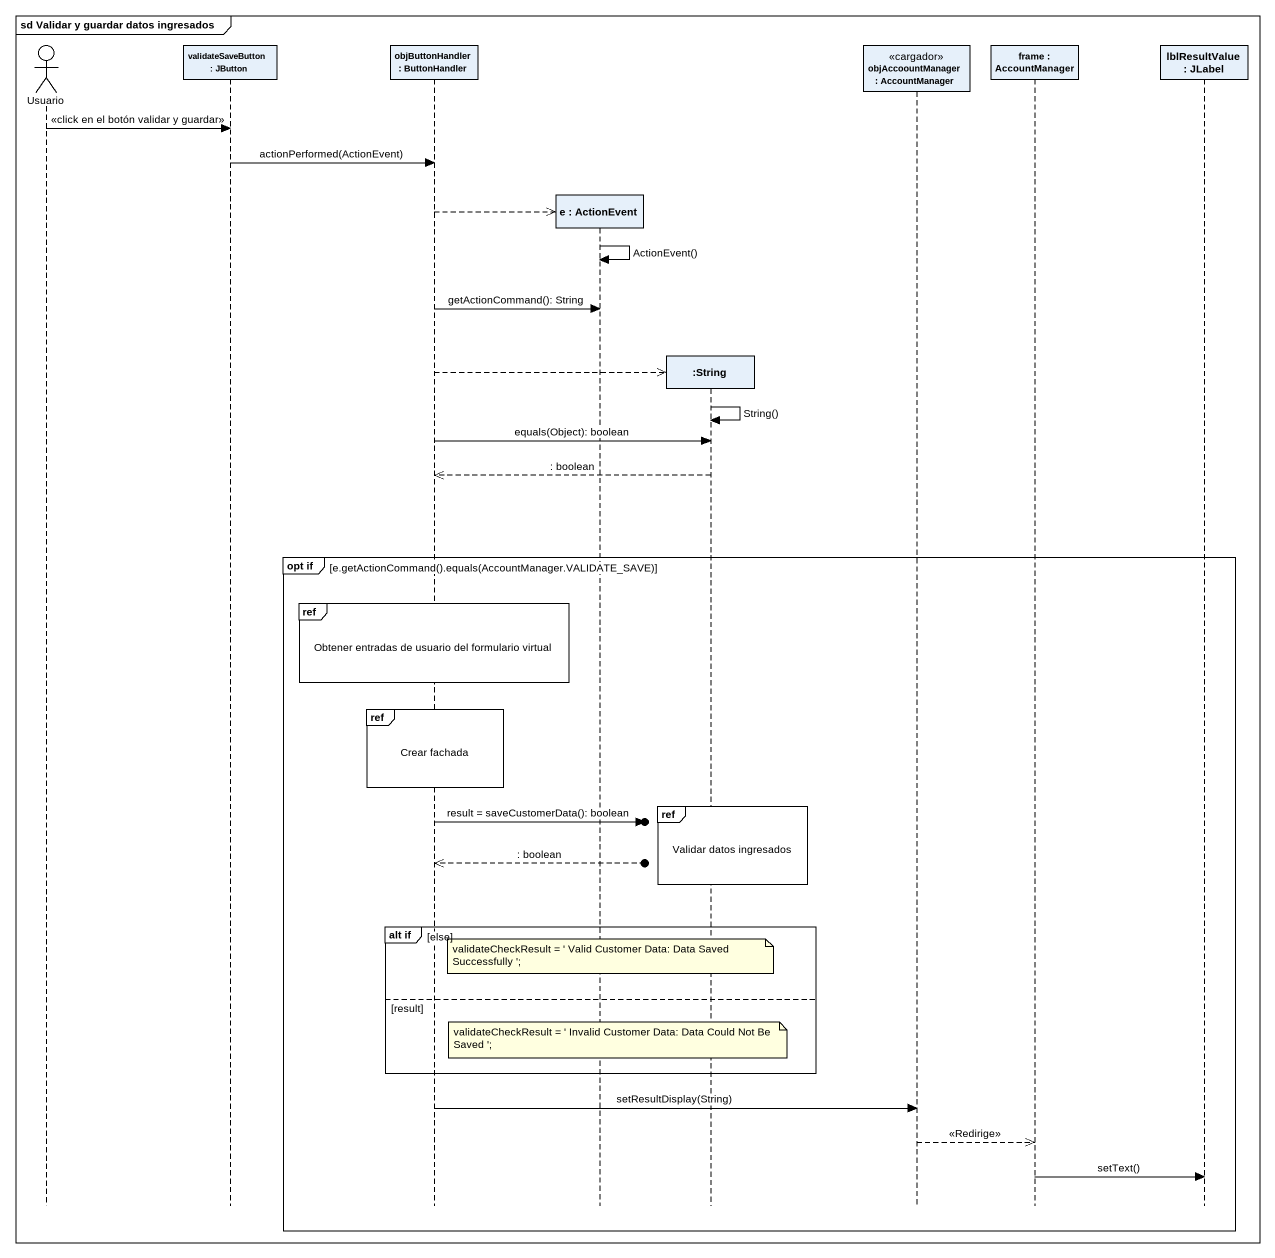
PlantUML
@startuml
mainframe sd Validar y guardar datos ingresados
hide footbox
actor Usuario
participant "validateSaveButton : JButton" as validateSaveButton
participant "objButtonHandler : ButtonHandler" as objButtonHandler
participant "e : ActionEvent" as e
participant ":String" as String
participant "objAccoountManager : AccountManager" as objAccoountManager <<cargador>>
participant "frame : AccountManager" as frame_
participant "lblResultValue : JLabel" as lblResultValue

Usuario -> validateSaveButton : <<click en el botón validar y guardar>>
validateSaveButton -> objButtonHandler : actionPerformed(ActionEvent)
objButtonHandler -->> e **
e -> e : ActionEvent()
objButtonHandler -> e : getActionCommand(): String
objButtonHandler -->> String **
String -> String : String()
objButtonHandler -> String : equals(Object): boolean
String -->> objButtonHandler : : boolean
group opt if [e.getActionCommand().equals(AccountManager.VALIDATE_SAVE)]
  ref over objButtonHandler : Obtener entradas de usuario del formulario virtual
  ref over objButtonHandler : Crear fachada
  ref over String : Validar datos ingresados
  objButtonHandler ->o] : result = saveCustomerData(): boolean
  objButtonHandler <<--o] : : boolean
  group alt if [else]
    note over e : validateCheckResult = ' Valid Customer Data: Data Saved Successfully ';
  else result
    note over e : validateCheckResult = ' Invalid Customer Data: Data Could Not Be Saved ';
  end
  objButtonHandler -> objAccoountManager : setResultDisplay(String)
  objAccoountManager -->> frame_ : <<Redirige>>
  frame_ -> lblResultValue : setText()
end
@enduml
